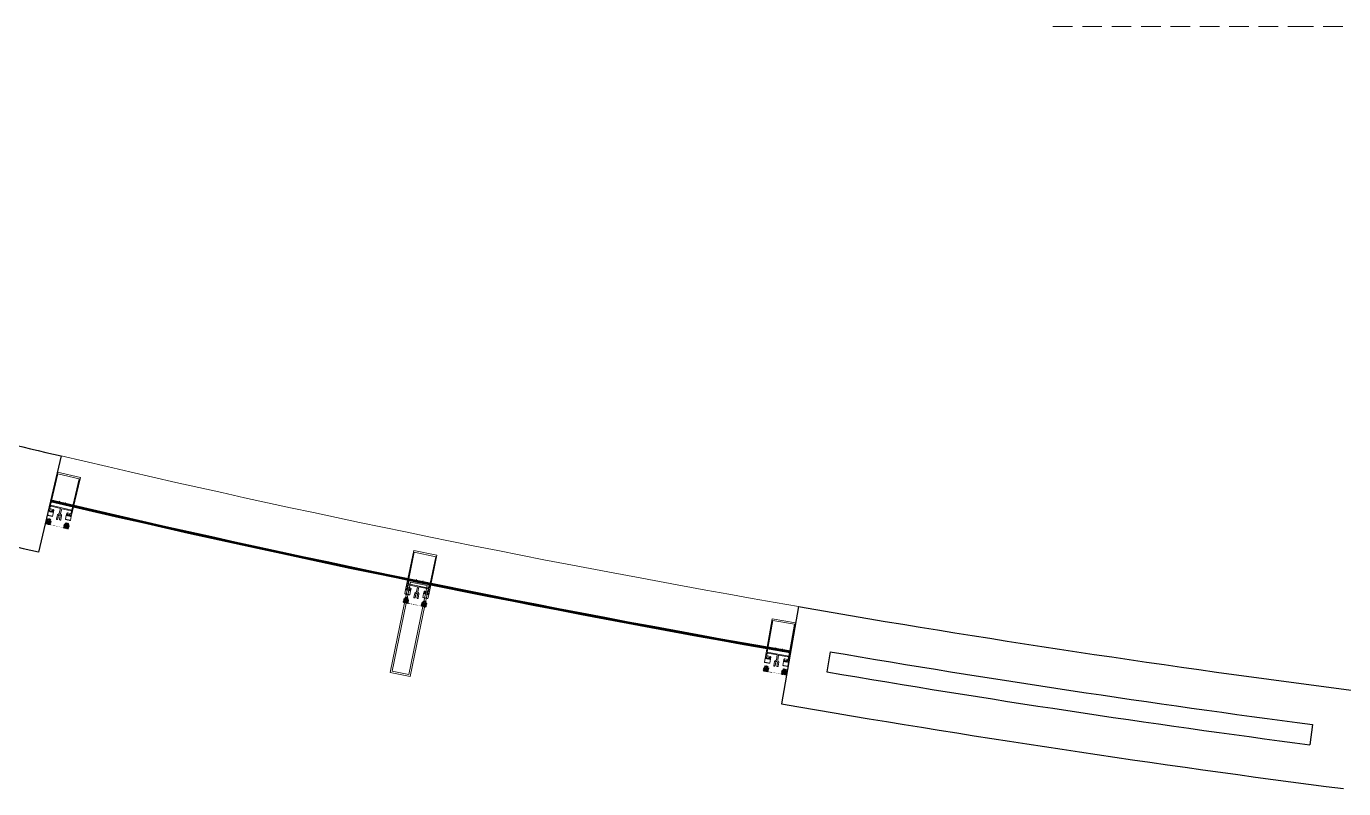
# Model space of a CAD drawing. Header units: millimetres. Extents: x 8275 to 147087, y -297470 to -191881.
# Drawn here: x 103272 to 107476, y -290114 to -287681 of the extents above; entities that cross this region are included whole.
import ezdxf

# ---------------------------------------------------------------- set-up
doc = ezdxf.new("R2010")
doc.units = ezdxf.units.MM
doc.header["$LTSCALE"] = 250
doc.header["$MEASUREMENT"] = 0
doc.linetypes.add('HIDDEN', pattern=[0.375, 0.25, -0.125])
for name, color, linetype, lineweight in [('hatch', 9, 'Continuous', 0), ('hidden', 153, 'HIDDEN', 13), ('wall', 1, 'Continuous', 30), ('win', 4, 'Continuous', 20)]:
    doc.layers.add(name, color=color, linetype=linetype, lineweight=lineweight)

msp = doc.modelspace()

# ---------------------------------------------------------------- hatches: boundary and pattern name
at = {"layer": 'hatch', "extrusion": (-0.000610158, -0.002619, 0.999996)}
h = msp.add_hatch(dxfattribs=at)
h.set_pattern_fill('AR-HBONE', color=256, scale=0.411184, style=0)
h.set_pattern_definition([(45, (-6693.6184, -319043.7661), (2e-16, 2.326009148), [4.93421053, -1.64473684]), (135, (-6692.4554, -319042.6031), (2e-16, 2.326009148), [4.93421053, -1.64473684])])
h.paths.add_polyline_path([(103341.5, -289256.6), (103341, -289258.6), (103346.4, -289259.8), (103346.8, -289257.8)], flags=16)
h.paths.add_polyline_path([(103404.1, -289271.2), (103403.6, -289273.2), (103398.3, -289271.9), (103398.8, -289269.9)], flags=16)
edge = h.paths.add_edge_path()
edge.add_arc((103348.3, -289272.8), 0.685, 166.8839, 346.8839, ccw=False)
edge.add_arc((103346.9, -289272.5), 0.685, 166.8839, 346.8839, ccw=False)
edge.add_arc((103345.6, -289272.2), 0.685, 166.8839, 346.8839, ccw=False)
edge.add_arc((103344.3, -289271.9), 0.685, 166.8839, 346.8839, ccw=False)
edge.add_arc((103342.9, -289271.6), 0.685, 166.8839, 346.8839, ccw=False)
edge.add_arc((103341.6, -289271.2), 0.685, 166.8839, 346.8839, ccw=False)
edge.add_arc((103340.2, -289270.9), 0.685, 166.8839, 346.8839, ccw=False)
edge.add_arc((103338.9, -289270.6), 0.685, 166.8839, 346.8839, ccw=False)
edge.add_arc((103337.6, -289270.3), 0.685, 166.8839, 346.8839, ccw=False)
edge.add_arc((103336.2, -289270), 0.685, 166.8839, 346.8839, ccw=False)
edge.add_arc((103334.9, -289269.7), 0.685, 166.8839, 346.8839, ccw=False)
edge.add_arc((103333.6, -289269.4), 0.685, 166.8839, 346.8839, ccw=False)
edge.add_line((103332.9, -289269.2), (103335.7, -289257.3))
edge.add_line((103335.7, -289257.3), (103339.4, -289258.2))
edge.add_line((103339.4, -289258.2), (103339.9, -289256.2))
edge.add_line((103339.9, -289256.2), (103338.1, -289255.8))
edge.add_line((103338.1, -289255.8), (103340.5, -289252.8))
edge.add_line((103340.5, -289252.8), (103349.2, -289254.9))
edge.add_line((103349.2, -289254.9), (103350.2, -289258.6))
edge.add_line((103350.2, -289258.6), (103348.4, -289258.2))
edge.add_line((103348.4, -289258.2), (103348, -289260.2))
edge.add_line((103348, -289260.2), (103351.7, -289261.1))
edge.add_line((103351.7, -289261.1), (103348.9, -289273))
edge.add_arc((103390.9, -289282.6), 0.685, 166.8839, 346.8839)
edge.add_arc((103392.2, -289283), 0.685, 166.8839, 346.8839)
edge.add_arc((103393.6, -289283.3), 0.685, 166.8839, 346.8839)
edge.add_arc((103394.9, -289283.6), 0.685, 166.8839, 346.8839)
edge.add_arc((103396.2, -289283.9), 0.685, 166.8839, 346.8839)
edge.add_arc((103397.6, -289284.2), 0.685, 166.8839, 346.8839)
edge.add_arc((103398.9, -289284.5), 0.685, 166.8839, 346.8839)
edge.add_arc((103400.2, -289284.8), 0.685, 166.8839, 346.8839)
edge.add_arc((103401.6, -289285.1), 0.685, 166.8839, 346.8839)
edge.add_arc((103402.9, -289285.4), 0.685, 166.8839, 346.8839)
edge.add_arc((103404.2, -289285.8), 0.685, 166.8839, 346.8839)
edge.add_arc((103405.6, -289286.1), 0.685, 166.8839, 346.8839)
edge.add_line((103406.2, -289286.2), (103409, -289274.4))
edge.add_line((103409, -289274.4), (103405.2, -289273.5))
edge.add_line((103405.2, -289273.5), (103405.7, -289271.5))
edge.add_line((103405.7, -289271.5), (103407.5, -289271.9))
edge.add_line((103407.5, -289271.9), (103406.6, -289268.2))
edge.add_line((103406.6, -289268.2), (103397.9, -289266.2))
edge.add_line((103397.9, -289266.2), (103395.4, -289269.1))
edge.add_line((103395.4, -289269.1), (103397.2, -289269.6))
edge.add_line((103397.2, -289269.6), (103396.7, -289271.6))
edge.add_line((103396.7, -289271.6), (103393, -289270.7))
edge.add_line((103393, -289270.7), (103390.2, -289282.5))
at = {"layer": 'hatch', "extrusion": (-0.000545535, -0.002633, 0.999996)}
h = msp.add_hatch(dxfattribs=at)
h.set_pattern_fill('AR-HBONE', color=256, scale=0.411184, style=0)
h.set_pattern_definition([(45, (-6692.8884, -319043.916), (2e-16, 2.326009148), [4.93421053, -1.64473684]), (135, (-6691.7254, -319042.753), (2e-16, 2.326009148), [4.93421053, -1.64473684])])
h.paths.add_polyline_path([(104482.3, -289507.6), (104481.9, -289509.6), (104487.3, -289510.7), (104487.7, -289508.7)], flags=16)
h.paths.add_polyline_path([(104545.3, -289520.6), (104544.9, -289522.6), (104539.5, -289521.5), (104539.9, -289519.5)], flags=16)
edge = h.paths.add_edge_path()
edge.add_arc((104489.5, -289523.6), 0.685, 168.294, 348.294, ccw=False)
edge.add_arc((104488.1, -289523.3), 0.685, 168.294, 348.294, ccw=False)
edge.add_arc((104486.8, -289523.1), 0.685, 168.294, 348.294, ccw=False)
edge.add_arc((104485.5, -289522.8), 0.685, 168.294, 348.294, ccw=False)
edge.add_arc((104484.1, -289522.5), 0.685, 168.294, 348.294, ccw=False)
edge.add_arc((104482.8, -289522.2), 0.685, 168.294, 348.294, ccw=False)
edge.add_arc((104481.4, -289521.9), 0.685, 168.294, 348.294, ccw=False)
edge.add_arc((104480.1, -289521.7), 0.685, 168.294, 348.294, ccw=False)
edge.add_arc((104478.7, -289521.4), 0.685, 168.294, 348.294, ccw=False)
edge.add_arc((104477.4, -289521.1), 0.685, 168.294, 348.294, ccw=False)
edge.add_arc((104476.1, -289520.8), 0.685, 168.294, 348.294, ccw=False)
edge.add_arc((104474.7, -289520.5), 0.685, 168.294, 348.294, ccw=False)
edge.add_line((104474.1, -289520.4), (104476.5, -289508.5))
edge.add_line((104476.5, -289508.5), (104480.3, -289509.2))
edge.add_line((104480.3, -289509.2), (104480.7, -289507.2))
edge.add_line((104480.7, -289507.2), (104479, -289506.9))
edge.add_line((104479, -289506.9), (104481.3, -289503.8))
edge.add_line((104481.3, -289503.8), (104490, -289505.6))
edge.add_line((104490, -289505.6), (104491, -289509.4))
edge.add_line((104491, -289509.4), (104489.3, -289509))
edge.add_line((104489.3, -289509), (104488.9, -289511))
edge.add_line((104488.9, -289511), (104492.6, -289511.8))
edge.add_line((104492.6, -289511.8), (104490.2, -289523.7))
edge.add_arc((104532.3, -289532.4), 0.685, 168.294, 348.294)
edge.add_arc((104533.7, -289532.7), 0.685, 168.294, 348.294)
edge.add_arc((104535, -289533), 0.685, 168.294, 348.294)
edge.add_arc((104536.4, -289533.2), 0.685, 168.294, 348.294)
edge.add_arc((104537.7, -289533.5), 0.685, 168.294, 348.294)
edge.add_arc((104539.1, -289533.8), 0.685, 168.294, 348.294)
edge.add_arc((104540.4, -289534.1), 0.685, 168.294, 348.294)
edge.add_arc((104541.7, -289534.3), 0.685, 168.294, 348.294)
edge.add_arc((104543.1, -289534.6), 0.685, 168.294, 348.294)
edge.add_arc((104544.4, -289534.9), 0.685, 168.294, 348.294)
edge.add_arc((104545.8, -289535.2), 0.685, 168.294, 348.294)
edge.add_arc((104547.1, -289535.5), 0.685, 168.294, 348.294)
edge.add_line((104547.8, -289535.6), (104550.2, -289523.7))
edge.add_line((104550.2, -289523.7), (104546.5, -289522.9))
edge.add_line((104546.5, -289522.9), (104546.9, -289520.9))
edge.add_line((104546.9, -289520.9), (104548.6, -289521.3))
edge.add_line((104548.6, -289521.3), (104547.7, -289517.6))
edge.add_line((104547.7, -289517.6), (104539, -289515.8))
edge.add_line((104539, -289515.8), (104536.6, -289518.8))
edge.add_line((104536.6, -289518.8), (104538.3, -289519.2))
edge.add_line((104538.3, -289519.2), (104537.9, -289521.2))
edge.add_line((104537.9, -289521.2), (104534.1, -289520.4))
edge.add_line((104534.1, -289520.4), (104531.7, -289532.3))
at = {"layer": 'hatch', "extrusion": (-0.000464152, -0.002648, 0.999996)}
h = msp.add_hatch(dxfattribs=at)
h.set_pattern_fill('AR-HBONE', color=256, scale=0.411184, style=0)
h.set_pattern_definition([(45, (-6691.969, -319044.0801), (2e-16, 2.326009148), [4.93421053, -1.64473684]), (135, (-6690.806, -319042.9171), (2e-16, 2.326009148), [4.93421053, -1.64473684])])
h.paths.add_polyline_path([(105631.1, -289726.2), (105630.7, -289728.2), (105636.1, -289729.2), (105636.5, -289727.2)], flags=16)
h.paths.add_polyline_path([(105694.4, -289737.3), (105694.1, -289739.3), (105688.7, -289738.4), (105689, -289736.4)], flags=16)
edge = h.paths.add_edge_path()
edge.add_arc((105638.8, -289742), 0.685, 170.0596, 350.0596, ccw=False)
edge.add_arc((105637.4, -289741.8), 0.685, 170.0596, 350.0596, ccw=False)
edge.add_arc((105636.1, -289741.6), 0.685, 170.0596, 350.0596, ccw=False)
edge.add_arc((105634.7, -289741.3), 0.685, 170.0596, 350.0596, ccw=False)
edge.add_arc((105633.4, -289741.1), 0.685, 170.0596, 350.0596, ccw=False)
edge.add_arc((105632, -289740.9), 0.685, 170.0596, 350.0596, ccw=False)
edge.add_arc((105630.7, -289740.6), 0.685, 170.0596, 350.0596, ccw=False)
edge.add_arc((105629.3, -289740.4), 0.685, 170.0596, 350.0596, ccw=False)
edge.add_arc((105628, -289740.1), 0.685, 170.0596, 350.0596, ccw=False)
edge.add_arc((105626.6, -289739.9), 0.685, 170.0596, 350.0596, ccw=False)
edge.add_arc((105625.3, -289739.7), 0.685, 170.0596, 350.0596, ccw=False)
edge.add_arc((105623.9, -289739.4), 0.685, 170.0596, 350.0596, ccw=False)
edge.add_line((105623.2, -289739.3), (105625.3, -289727.3))
edge.add_line((105625.3, -289727.3), (105629.1, -289728))
edge.add_line((105629.1, -289728), (105629.5, -289725.9))
edge.add_line((105629.5, -289725.9), (105627.7, -289725.6))
edge.add_line((105627.7, -289725.6), (105629.9, -289722.5))
edge.add_line((105629.9, -289722.5), (105638.7, -289724.1))
edge.add_line((105638.7, -289724.1), (105639.9, -289727.7))
edge.add_line((105639.9, -289727.7), (105638.1, -289727.4))
edge.add_line((105638.1, -289727.4), (105637.8, -289729.5))
edge.add_line((105637.8, -289729.5), (105641.5, -289730.1))
edge.add_line((105641.5, -289730.1), (105639.4, -289742.2))
edge.add_arc((105681.9, -289749.5), 0.685, 170.0596, 350.0596)
edge.add_arc((105683.2, -289749.7), 0.685, 170.0596, 350.0596)
edge.add_arc((105684.6, -289750), 0.685, 170.0596, 350.0596)
edge.add_arc((105685.9, -289750.2), 0.685, 170.0596, 350.0596)
edge.add_arc((105687.3, -289750.4), 0.685, 170.0596, 350.0596)
edge.add_arc((105688.6, -289750.7), 0.685, 170.0596, 350.0596)
edge.add_arc((105690, -289750.9), 0.685, 170.0596, 350.0596)
edge.add_arc((105691.3, -289751.2), 0.685, 170.0596, 350.0596)
edge.add_arc((105692.7, -289751.4), 0.685, 170.0596, 350.0596)
edge.add_arc((105694, -289751.6), 0.685, 170.0596, 350.0596)
edge.add_arc((105695.4, -289751.9), 0.685, 170.0596, 350.0596)
edge.add_arc((105696.7, -289752.1), 0.685, 170.0596, 350.0596)
edge.add_line((105697.4, -289752.2), (105699.5, -289740.3))
edge.add_line((105699.5, -289740.3), (105695.7, -289739.6))
edge.add_line((105695.7, -289739.6), (105696.1, -289737.6))
edge.add_line((105696.1, -289737.6), (105697.8, -289737.9))
edge.add_line((105697.8, -289737.9), (105696.8, -289734.2))
edge.add_line((105696.8, -289734.2), (105688, -289732.7))
edge.add_line((105688, -289732.7), (105685.7, -289735.8))
edge.add_line((105685.7, -289735.8), (105687.4, -289736.1))
edge.add_line((105687.4, -289736.1), (105687.1, -289738.1))
edge.add_line((105687.1, -289738.1), (105683.3, -289737.4))
edge.add_line((105683.3, -289737.4), (105681.2, -289749.4))

# ---------------------------------------------------------------- linework, layer by layer
at = {"layer": 'hidden'}
for p, q in [((107361, -287680.9, -11300.6), (106537, -287680.9, -11300.6)), ((109161, -287680.9, -11300.6), (107361, -287680.9, -11300.6))]:
    msp.add_line(p, q, dxfattribs=at)
at = {"layer": 'wall'}
for p, q in [((103383.6, -289052.3, -11300.6), (103311.5, -289358.9, -11300.6)), ((105736, -289533, -11300.6), (105682.1, -289843.4, -11300.6)), ((105837.8, -289677.4, -11300.6), (105826.7, -289741.4, -11300.6)), ((105837.8, -289677.4, -11300.6), (105826.7, -289741.4, -11300.6)), ((105805.3, -289864.6, -11300.6), (105805.3, -289864.8, -11300.6)), ((107376.4, -289909.8, -11300.6), (107368.1, -289974.2, -11300.6)), ((107376.4, -289909.8, -11300.6), (107368.1, -289974.2, -11300.6)), ((107352.2, -290098.2, -11300.6), (107352.2, -290098.4, -11300.6))]:
    msp.add_line(p, q, dxfattribs=at)
for centre, radius, start, end in [((112694.3, -249490.9, -11300.6), 40642.2, 256.1911, 256.75659), ((112694.3, -249490.8, -11300.6), 40957.3, 256.1911, 256.7566), ((112694.3, -249490.9, -11300.6), 40642.2, 260.14198, 262.68038), ((112694.3, -249490.9, -11300.6), 40767.2, 260.31766, 262.5047), ((112694.3, -249490.9, -11300.6), 40767.2, 260.31766, 262.5047), ((112694.3, -249490.8, -11300.6), 40832.3, 260.31739, 262.50498), ((112694.3, -249490.8, -11300.6), 40832.3, 260.31739, 262.50498), ((112694.3, -249490.8, -11300.6), 40957.3, 260.14199, 262.68038)]:
    msp.add_arc(centre, radius, start, end, dxfattribs=at)
at = {"layer": 'win', "extrusion": (-0.000610158, -0.002619, 0.999996)}
for p, q in [((103377.3, -289203.4, -11300.6), (103375.6, -289204.4, -11300.6)), ((103378.5, -289198, -11300.6), (103377.3, -289203.4, -11300.6)), ((103377.5, -289196.4, -11300.6), (103378.5, -289198, -11300.6)), ((103397.2, -289202.4, -11300.6), (103395.9, -289207.7, -11300.6)), ((103395.9, -289207.7, -11300.6), (103397, -289209.4, -11300.6)), ((103398.8, -289201.4, -11300.6), (103397.2, -289202.4, -11300.6))]:
    msp.add_line(p, q, dxfattribs=at)
at = {"layer": 'win', "extrusion": (-0.000545535, -0.002633, 0.999996)}
for p, q in [((104516.7, -289453.6, -11300.6), (104515.1, -289454.7, -11300.6)), ((104517.8, -289448.2, -11300.6), (104516.7, -289453.6, -11300.6)), ((104516.8, -289446.6, -11300.6), (104517.8, -289448.2, -11300.6)), ((104536.6, -289452.1, -11300.6), (104535.5, -289457.5, -11300.6)), ((104535.5, -289457.5, -11300.6), (104536.6, -289459.1, -11300.6)), ((104538.2, -289451.1, -11300.6), (104536.6, -289452.1, -11300.6))]:
    msp.add_line(p, q, dxfattribs=at)
at = {"layer": 'win', "extrusion": (-0.000464152, -0.002648, 0.999996)}
for p, q in [((105663.8, -289671.3, -11300.6), (105662.2, -289672.4, -11300.6)), ((105663.6, -289664.3, -11300.6), (105664.8, -289665.9, -11300.6)), ((105664.8, -289665.9, -11300.6), (105663.8, -289671.3, -11300.6)), ((105683.7, -289669.2, -11300.6), (105682.7, -289674.6, -11300.6)), ((105682.7, -289674.6, -11300.6), (105683.8, -289676.2, -11300.6)), ((105685.2, -289668.1, -11300.6), (105683.7, -289669.2, -11300.6))]:
    msp.add_line(p, q, dxfattribs=at)
at = {"layer": 'win', "extrusion": (-0.000610158, -0.002619, 0.999996), "elevation": -10461.1}
msp.add_lwpolyline([(103372.9, -289275.6), (103373.3, -289276.2), (103372.6, -289276.6), (103372, -289279.3), (103372.4, -289280), (103371.8, -289280.4), (103371.1, -289283), (103371.6, -289283.7, 0.960671), (103375.1, -289284.4), (103377.9, -289272.1, 0.198912), (103377.6, -289270.2), (103375.1, -289266.2, -0.198912), (103374.8, -289264.4), (103378.4, -289249), (103408, -289255.9, -0.414214), (103409.9, -289258.9), (103409, -289262.7, -0.414214), (103406, -289264.6), (103397.4, -289262.6, 0.414214), (103394.5, -289264.4), (103393, -289270.7), (103396.8, -289271.6), (103397.2, -289269.6), (103395.5, -289269.2), (103396.3, -289265.8), (103408.3, -289268.6), (103407.5, -289272), (103405.8, -289271.6), (103405.3, -289273.6), (103409, -289274.4), (103438.2, -289149.1), (103364.8, -289132), (103335.6, -289257.3), (103339.4, -289258.2), (103339.8, -289256.2), (103338.1, -289255.8), (103338.9, -289252.4), (103350.9, -289255.2), (103350.1, -289258.6), (103348.4, -289258.2), (103347.9, -289260.2), (103351.6, -289261.1), (103353.1, -289254.8, 0.414214), (103351.3, -289251.8), (103342.7, -289249.8, -0.414214), (103340.9, -289246.9), (103341.8, -289243, -0.414214), (103344.7, -289241.1), (103374.4, -289248.1), (103370.8, -289263.4, -0.198912), (103369.7, -289265), (103365.7, -289267.5, 0.198912), (103364.6, -289269), (103361.7, -289281.3, 0.960671), (103365.1, -289282.2), (103365.8, -289281.8), (103366.4, -289279.1), (103366, -289278.5), (103366.7, -289278.1), (103367.3, -289275.4), (103366.9, -289274.7), (103367.5, -289274.3), (103368.2, -289271.7), (103367.8, -289271), (103371.7, -289268.5), (103374.2, -289272.5), (103373.5, -289272.9)], format="xyb", close=True, dxfattribs=at)
for points in [[(103366.3, -289137.9), (103343, -289237.9), (103411, -289253.8), (103434.3, -289153.8)], [(103341.5, -289256.6), (103341, -289258.6), (103346.4, -289259.8), (103346.8, -289257.8)], [(103404.1, -289271.2), (103403.6, -289273.2), (103398.3, -289271.9), (103398.8, -289269.9)]]:
    msp.add_lwpolyline(points, close=True, dxfattribs=at)
for points in [[(103348.9, -289273, -1), (103347.6, -289272.6, -1), (103346.3, -289272.3, -1), (103344.9, -289272, -1), (103343.6, -289271.7, -1), (103342.2, -289271.4, -1), (103340.9, -289271.1, -1), (103339.6, -289270.8, -1), (103338.2, -289270.5, -1), (103336.9, -289270.2, -1), (103335.6, -289269.8, -1), (103334.2, -289269.5, -1), (103332.9, -289269.2), (103335.7, -289257.3), (103339.4, -289258.2), (103339.8, -289256.2), (103338.1, -289255.8), (103340.5, -289252.8), (103349.2, -289254.9), (103350.2, -289258.6), (103348.4, -289258.2), (103347.9, -289260.2), (103351.7, -289261.1), (103348.9, -289273)], [(103390.2, -289282.5, 1), (103391.6, -289282.8, 1), (103392.9, -289283.1, 1), (103394.2, -289283.4, 1), (103395.6, -289283.7, 1), (103396.9, -289284, 1), (103398.2, -289284.4, 1), (103399.6, -289284.7, 1), (103400.9, -289285, 1), (103402.2, -289285.3, 1), (103403.6, -289285.6, 1), (103404.9, -289285.9, 1), (103406.2, -289286.2), (103409, -289274.4), (103405.2, -289273.5), (103405.7, -289271.5), (103407.5, -289271.9), (103406.6, -289268.2), (103397.9, -289266.2), (103395.4, -289269.1), (103397.2, -289269.6), (103396.7, -289271.6), (103393, -289270.7), (103390.2, -289282.5)]]:
    msp.add_lwpolyline(points, format="xyb", dxfattribs=at)
at = {"layer": 'win', "extrusion": (-0.000545535, -0.002633, 0.999996), "elevation": -10457}
msp.add_lwpolyline([(104514.2, -289525.8), (104514.6, -289526.4), (104514, -289526.8), (104513.4, -289529.5), (104513.8, -289530.2), (104513.2, -289530.6), (104512.6, -289533.3), (104513, -289533.9, 0.960671), (104516.6, -289534.5), (104519.1, -289522.2, 0.198912), (104518.8, -289520.3), (104516.2, -289516.4, -0.198912), (104515.8, -289514.5), (104519, -289499.1), (104548.8, -289505.2, -0.414214), (104550.7, -289508.2), (104549.9, -289512, -0.414214), (104547, -289514), (104538.4, -289512.2, 0.414214), (104535.5, -289514.1), (104534.2, -289520.4), (104537.9, -289521.2), (104538.4, -289519.2), (104536.6, -289518.8), (104537.3, -289515.5), (104549.4, -289518), (104548.7, -289521.3), (104547, -289520.9), (104546.5, -289523), (104550.3, -289523.7), (104576.4, -289397.7), (104502.6, -289382.4), (104476.5, -289508.4), (104480.2, -289509.2), (104480.7, -289507.2), (104478.9, -289506.8), (104479.6, -289503.5), (104491.7, -289506), (104491, -289509.4), (104489.2, -289509), (104488.8, -289511), (104492.6, -289511.8), (104493.9, -289505.5, 0.414214), (104492, -289502.6), (104483.4, -289500.8, -0.414214), (104481.5, -289497.9), (104482.3, -289494, -0.414214), (104485.2, -289492.1), (104515, -289498.2), (104511.8, -289513.7, -0.198912), (104510.7, -289515.2), (104506.8, -289517.8, 0.198912), (104505.7, -289519.4), (104503.1, -289531.7, 0.960671), (104506.6, -289532.6), (104507.3, -289532.2), (104507.8, -289529.5), (104507.4, -289528.8), (104508, -289528.4), (104508.6, -289525.7), (104508.2, -289525.1), (104508.8, -289524.7), (104509.4, -289522), (104508.9, -289521.3), (104512.8, -289518.8), (104515.4, -289522.7), (104514.7, -289523.1)], format="xyb", close=True, dxfattribs=at)
for points in [[(104504.2, -289388.3), (104483.3, -289488.9), (104551.8, -289503.1), (104572.6, -289402.5)], [(104482.3, -289507.6), (104481.9, -289509.6), (104487.3, -289510.7), (104487.7, -289508.7)], [(104545.3, -289520.6), (104544.9, -289522.6), (104539.5, -289521.5), (104539.9, -289519.5)]]:
    msp.add_lwpolyline(points, close=True, dxfattribs=at)
at = {"layer": 'win', "elevation": -11300.6}
for points in [[(104497, -289756.2), (104557.9, -289462.4), (104494.2, -289449.2), (104433.4, -289743)], [(104493.1, -289750.3), (104552, -289466.3), (104498.1, -289455.1), (104439.3, -289739.1)]]:
    msp.add_lwpolyline(points, close=True, dxfattribs=at)
at = {"layer": 'win', "extrusion": (-0.000545535, -0.002633, 0.999996), "elevation": -10457}
for points in [[(104490.2, -289523.7, -1), (104488.8, -289523.5, -1), (104487.5, -289523.2, -1), (104486.1, -289522.9, -1), (104484.8, -289522.6, -1), (104483.4, -289522.4, -1), (104482.1, -289522.1, -1), (104480.8, -289521.8, -1), (104479.4, -289521.5, -1), (104478.1, -289521.2, -1), (104476.7, -289521, -1), (104475.4, -289520.7, -1), (104474.1, -289520.4), (104476.5, -289508.5), (104480.2, -289509.2), (104480.7, -289507.2), (104479, -289506.9), (104481.3, -289503.8), (104490, -289505.6), (104491, -289509.4), (104489.2, -289509), (104488.8, -289511), (104492.6, -289511.8), (104490.2, -289523.7)], [(104531.7, -289532.3, 1), (104533, -289532.5, 1), (104534.4, -289532.8, 1), (104535.7, -289533.1, 1), (104537, -289533.4, 1), (104538.4, -289533.7, 1), (104539.7, -289533.9, 1), (104541.1, -289534.2, 1), (104542.4, -289534.5, 1), (104543.8, -289534.8, 1), (104545.1, -289535, 1), (104546.4, -289535.3, 1), (104547.8, -289535.6), (104550.2, -289523.7), (104546.5, -289522.9), (104546.9, -289520.9), (104548.6, -289521.3), (104547.7, -289517.6), (104539, -289515.8), (104536.6, -289518.8), (104538.3, -289519.2), (104537.9, -289521.2), (104534.1, -289520.4), (104531.7, -289532.3)]]:
    msp.add_lwpolyline(points, format="xyb", dxfattribs=at)
at = {"layer": 'win', "extrusion": (-0.000464152, -0.002648, 0.999996), "elevation": -10452.6}
msp.add_lwpolyline([(105663.5, -289743.4), (105664, -289744.1), (105663.3, -289744.5), (105662.8, -289747.2), (105663.3, -289747.9), (105662.7, -289748.3), (105662.2, -289751), (105662.6, -289751.6, 0.960671), (105666.2, -289752.1), (105668.3, -289739.7, 0.198912), (105667.9, -289737.9), (105665.2, -289734, -0.198912), (105664.8, -289732.1), (105667.5, -289716.6), (105697.5, -289721.8, -0.414214), (105699.5, -289724.7), (105698.8, -289728.6, -0.414214), (105696, -289730.6), (105687.3, -289729.1, 0.414214), (105684.5, -289731.1), (105683.3, -289737.5), (105687.1, -289738.1), (105687.5, -289736.1), (105685.7, -289735.8), (105686.3, -289732.4), (105698.5, -289734.5), (105697.9, -289737.9), (105696.1, -289737.6), (105695.8, -289739.6), (105699.5, -289740.3), (105721.8, -289613.5), (105647.5, -289600.5), (105625.3, -289727.3), (105629.1, -289727.9), (105629.4, -289725.9), (105627.7, -289725.6), (105628.3, -289722.2), (105640.4, -289724.4), (105639.8, -289727.7), (105638.1, -289727.4), (105637.7, -289729.5), (105641.5, -289730.1), (105642.6, -289723.8, 0.414214), (105640.6, -289720.9), (105632, -289719.4, -0.414214), (105630, -289716.5), (105630.6, -289712.6, -0.414214), (105633.5, -289710.6), (105663.5, -289715.9), (105660.7, -289731.4, -0.198912), (105659.7, -289733), (105655.9, -289735.7, 0.198912), (105654.8, -289737.3), (105652.7, -289749.7, 0.960671), (105656.1, -289750.5), (105656.8, -289750.1), (105657.3, -289747.4), (105656.8, -289746.7), (105657.4, -289746.3), (105657.9, -289743.6), (105657.5, -289742.9), (105658.1, -289742.5), (105658.6, -289739.8), (105658.1, -289739.2), (105661.9, -289736.5), (105664.6, -289740.3), (105664, -289740.7)], format="xyb", close=True, dxfattribs=at)
for points in [[(105649.3, -289606.4), (105631.5, -289707.5), (105700.4, -289719.6), (105718.1, -289618.4)], [(105631.1, -289726.2), (105630.7, -289728.2), (105636.1, -289729.2), (105636.5, -289727.2)], [(105694.4, -289737.3), (105694.1, -289739.3), (105688.7, -289738.4), (105689, -289736.4)]]:
    msp.add_lwpolyline(points, close=True, dxfattribs=at)
for points in [[(105639.4, -289742.2, -1), (105638.1, -289741.9, -1), (105636.7, -289741.7, -1), (105635.4, -289741.4, -1), (105634, -289741.2, -1), (105632.7, -289741, -1), (105631.3, -289740.7, -1), (105630, -289740.5, -1), (105628.6, -289740.3, -1), (105627.3, -289740, -1), (105625.9, -289739.8, -1), (105624.6, -289739.6, -1), (105623.2, -289739.3), (105625.3, -289727.3), (105629.1, -289727.9), (105629.4, -289725.9), (105627.7, -289725.6), (105629.9, -289722.5), (105638.7, -289724.1), (105639.9, -289727.7), (105638.1, -289727.4), (105637.7, -289729.5), (105641.5, -289730.1), (105639.4, -289742.2)], [(105681.2, -289749.4, 1), (105682.5, -289749.6, 1), (105683.9, -289749.9, 1), (105685.2, -289750.1, 1), (105686.6, -289750.3, 1), (105687.9, -289750.6, 1), (105689.3, -289750.8, 1), (105690.6, -289751, 1), (105692, -289751.3, 1), (105693.3, -289751.5, 1), (105694.7, -289751.8, 1), (105696, -289752, 1), (105697.4, -289752.2), (105699.5, -289740.3), (105695.7, -289739.6), (105696.1, -289737.6), (105697.8, -289737.9), (105696.8, -289734.2), (105688, -289732.7), (105685.7, -289735.8), (105687.4, -289736.1), (105687.1, -289738.1), (105683.3, -289737.4), (105681.2, -289749.4)]]:
    msp.add_lwpolyline(points, format="xyb", dxfattribs=at)
at = {"layer": 'win'}
for radius in [40642.2, 40792.2, 40791.2, 40790.2, 40789.2, 40788.2, 40787.2, 40786.2]:
    msp.add_arc((112694.3, -249490.9, -11300.6), radius, 256.75659, 260.14198, dxfattribs=at)
at = {"layer": 'win', "extrusion": (-0.000610158, -0.002619, 0.999996)}
for centre, radius, start, end in [((103366.9, -289289.2, -10606.2), 56, 65.5981, 88.1697), ((103366.3, -289291.8, -10606.2), 59.5, 67.2564, 86.5115), ((103366.1, -289292.7, -10606.2), 61, 67.8329, 85.935), ((103368.3, -289269.5, -10606.2), 38.2, 81.6901, 86.7159), ((103369.9, -289249.6, -10606.3), 18.7, 78.3459, 87.6453), ((103370.7, -289242.3, -10606.3), 11.8, 76.1536, 89.8053), ((103368.4, -289253.4, -10606.3), 23.7, 77.4666, 84.1158), ((103322.2, -289480.8, -10605.7), 254.6, 76.0735, 77.6944), ((103362.1, -289309.7, -10606.1), 79.4, 74.4497, 79.3181), ((103366.2, -289292.2, -10606.2), 62, 73.8957, 79.8722), ((103372.6, -289264.5, -10606.3), 34.1, 72.2711, 81.4968), ((103378, -289260.7, -10606.3), 27.3, 65.9131, 72.9137), ((103380.7, -289255.2, -10606.3), 21.7, 66.5107, 74.4419), ((103384.8, -289243.1, -10606.3), 9.46, 61.0088, 78.1627), ((103382.8, -289248.5, -10606.3), 15.6, 64.7467, 74.8803)]:
    msp.add_arc(centre, radius, start, end, dxfattribs=at)
at = {"layer": 'win', "extrusion": (-0.000545535, -0.002633, 0.999996)}
for centre, radius, start, end in [((104508.5, -289539.6, -10595.4), 56, 67.0082, 89.5798), ((104508, -289542.2, -10595.4), 59.5, 68.6664, 87.9215), ((104507.8, -289543.1, -10595.4), 61, 69.2429, 87.345), ((104509.5, -289519.9, -10595.4), 38.2, 83.1001, 88.1259), ((104510.5, -289499.9, -10595.5), 18.7, 79.7559, 89.0553), ((104511.2, -289492.6, -10595.5), 11.8, 77.5636, 91.2153), ((104509.2, -289503.8, -10595.5), 23.7, 78.8766, 85.5258), ((104468.6, -289732.3, -10594.8), 254.6, 77.4835, 79.1044), ((104504.2, -289560.2, -10595.3), 79.4, 75.8598, 80.7281), ((104507.9, -289542.7, -10595.4), 62, 75.3057, 81.2822), ((104513.7, -289514.8, -10595.4), 34.1, 73.6811, 82.9068), ((104518.9, -289510.9, -10595.4), 27.3, 67.3231, 74.3237), ((104521.4, -289505.3, -10595.5), 21.7, 67.9207, 75.8519), ((104525.3, -289493.1, -10595.5), 9.46, 62.4188, 79.5728), ((104523.5, -289498.6, -10595.5), 15.6, 66.1568, 76.2903)]:
    msp.add_arc(centre, radius, start, end, dxfattribs=at)
at = {"layer": 'win', "extrusion": (-0.000464152, -0.002648, 0.999996)}
for centre, radius, start, end in [((105658.3, -289757.4, -10582.3), 56, 68.7738, 91.3454), ((105657.8, -289760.1, -10582.3), 59.5, 70.4321, 89.6872), ((105658.6, -289737.7, -10582.4), 38.2, 84.8658, 89.8915), ((105657.7, -289761, -10582.3), 61, 71.0086, 89.1107), ((105659, -289717.7, -10582.4), 18.7, 81.5216, 90.821), ((105659.5, -289710.4, -10582.4), 11.8, 79.3292, 92.981), ((105657.8, -289721.7, -10582.4), 23.7, 80.6423, 87.2915), ((105624.3, -289951.3, -10581.8), 254.6, 79.2492, 80.8701), ((105654.6, -289778.2, -10582.2), 79.4, 77.6254, 82.4938), ((105657.7, -289760.5, -10582.3), 62, 77.0714, 83.0479), ((105662.6, -289732.5, -10582.4), 34.1, 75.4468, 84.6725), ((105667.8, -289728.4, -10582.4), 27.3, 69.0888, 76.0894), ((105670.1, -289722.7, -10582.4), 21.7, 69.6863, 77.6176), ((105673.6, -289710.5, -10582.4), 9.46, 64.1845, 81.3384), ((105671.9, -289716, -10582.4), 15.6, 67.9224, 78.056)]:
    msp.add_arc(centre, radius, start, end, dxfattribs=at)

doc.saveas('drawing.dxf')
